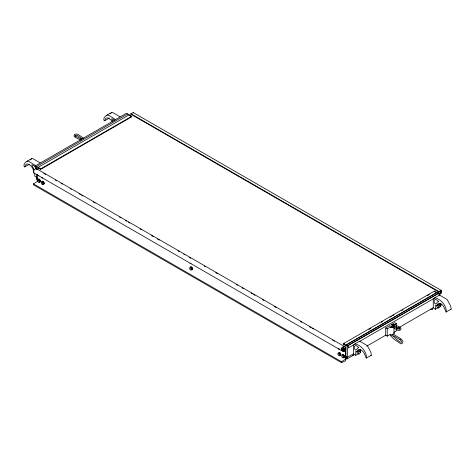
<?xml version="1.0" encoding="UTF-8"?>
<svg xmlns="http://www.w3.org/2000/svg" width="475" height="475" viewBox="0 0 475 475"><rect width="100%" height="100%" fill="white"/><g stroke="black" fill="none" stroke-linecap="round" stroke-linejoin="round"><path stroke-width="0.71" d="M37.911 167.889L40.571 169.427L131.718 116.802L131.718 116.322L126.368 113.329L35.221 165.953L35.156 166.773C35.536 167.568 35.53 165.615 36.308 166.897L36.415 169.397M36.231 166.784L35.785 166.381M342.036 348.181L344.114 346.786L344.114 346.305L36.082 168.465L33.749 169.997L33.749 172.9L341.774 350.734L345.367 349.03L345.313 359.29L341.519 361.724L33.487 183.884L33.487 184.846L341.519 362.686L345.444 360.804L345.942 358.981L346.608 358.595M81.118 139.953L81.391 139.24L81.053 138.979L75.246 135.921L75.656 136.224L75.204 135.678L75.436 135.238L75.092 135.63L76.006 135.286L77.698 135.618L82.294 138.872M353.43 344.892L353.43 353.988L355.757 355.33L355.757 351.298L356.731 351.862L357.378 350.615A6.003 3.467 60 0 1 359.961 349.535C363.903 350.651 364.83 354.932 366.183 358.091L371.402 355.211L370.827 352.218L367.329 345.574L359.67 341.163L355.015 343.853L354.546 344.725L354.279 344.268M433.259 298.799L433.259 307.895L435.593 309.237L435.593 305.205L436.567 305.769L437.214 304.528A6.003 3.467 60 0 1 439.791 303.442C443.739 304.558 444.665 308.839 446.019 311.998L451.238 309.118L450.662 306.126L447.165 299.482L439.506 295.07L434.851 297.76L434.382 298.632L434.114 298.175M399.564 329.098L399.796 328.658M359.379 341.679L359.67 341.163M439.215 295.587L439.506 295.07M37.43 180.506L38.772 179.33L39.722 179.877L40.197 181.106L39.722 181.777L38.855 182.281L37.905 181.735L37.43 180.506L38.297 180.007M38.855 182.281L40.197 181.106M41.646 181.99L41.171 182.667L41.646 183.896L42.596 184.442L43.938 183.261L43.462 182.038L42.512 181.492L41.646 181.99L42.596 182.542L43.077 183.766L42.596 184.442M42.038 182.168L42.512 181.492M190.036 267.645L189.561 268.322L190.036 269.545L190.986 270.091L192.322 268.915L191.847 267.692L190.897 267.14L190.036 267.645L190.986 268.191L191.461 269.42L190.986 270.091M190.422 267.817L190.897 267.14M339.797 348.739L339.322 349.416L338.372 348.864M337.891 353.976L339.233 352.8L340.183 353.347L340.658 354.576L340.183 355.253L339.322 355.751L338.372 355.205L337.891 353.976L339.233 352.8M339.322 355.751L340.658 354.576M342.113 351.025L343.063 351.577L344.405 350.396L343.93 349.173M344.405 350.396L343.063 351.577M342.113 355.46L341.638 356.137L342.113 357.366L343.063 357.912L344.405 356.737L343.93 355.508L342.974 354.962L342.113 355.46L343.063 356.012L343.538 357.236L343.063 357.912M342.499 355.638L342.974 354.962M394.036 325.654L393.959 334.079L392.463 334.833L389.577 334.798L387.232 336.152L385.694 335.261L385.694 327.964L389.72 325.642L390.349 326.895L392.38 326.99M366.54 358.15C366.706 351.761 361.332 345.325 355.015 343.853M446.375 312.057C446.542 305.668 441.168 299.232 434.851 297.76M40.149 162.836L32.49 158.407C29.806 159.879 22.052 162.533 24.326 166.862L24.89 166.695L26.006 164.374L26.998 163.952L28.215 164.089L30.548 165.502A6.003 3.467 60 0 1 33.131 169.563L33.778 171.552M119.985 116.743L112.326 112.314C109.636 113.792 101.888 116.44 104.162 120.769L104.726 120.603L105.842 118.281L106.827 117.859L108.051 117.996L110.384 119.409A6.003 3.467 60 0 1 112.266 121.873M81.053 138.979L80.613 140.125L74.712 137.02L73.969 136.117L74.403 134.55L75.893 133.992L78.179 134.437L83.653 138.314M35.221 165.953L38.012 167.449L129.194 114.79M38.012 167.449L40.571 168.946L131.718 116.322M38.315 179.431L38.736 179.01L39.407 179.146L40.5 180.69L40.5 181.509L39.918 182.026L39.241 181.889M41.895 181.688L42.477 181.165L43.825 181.949L44.24 183.671L43.825 184.092L43.148 183.956M190.279 267.336L190.861 266.819L192.209 267.597L192.624 269.319L192.209 269.741L191.538 269.604M342.356 355.157L342.938 354.641L344.286 355.419L344.707 357.141L344.286 357.562L343.615 357.426M391.519 326.307L396.857 330.018L399.095 330.457L400.544 329.917L401.096 328.362L400.336 327.447L394.428 324.372L393.609 325.132L393.882 325.5L394.387 325.031M30.133 159.867L31.635 158.668M109.968 113.78L111.471 112.575M439.844 295.177L439.63 294.078L438.389 293.301L347.302 345.954L343.282 343.71L343.282 344.191L345.942 345.729L345.942 358.405L346.608 358.019M438.389 293.301L434.429 291.092L343.282 343.71M37.905 179.829L38.855 180.381L39.722 179.877M42.596 182.542L43.462 182.038M43.077 183.766L43.938 183.261M190.986 268.191L191.847 267.692M191.461 269.42L192.322 268.915M338.372 353.305L339.322 353.851L340.183 353.347M343.063 356.012L343.93 355.508M343.538 357.236L344.405 356.737M24.682 166.933L29.337 164.243M104.518 120.84L109.173 118.15L108.817 118.079M36.516 166.588L127.698 113.923M438.668 294.209C441.418 294.637 442.367 288.414 438.918 292.054L130.886 114.214L130.886 113.733L133.226 112.563L441.251 290.403L441.251 293.307L439.749 294.358M36.652 169.355L39.223 167.871M129.806 115.567L131.735 114.457M33.487 183.884L37.288 181.45L37.495 174.355M343.282 344.191L344.565 343.455M368.956 329.371L370.88 328.261M381.152 322.329L382.434 321.587M390.135 317.14L391.424 316.397M392.706 315.661L393.989 314.919M401.69 310.472L402.972 309.73M427.363 295.646L429.293 294.536M345.806 345.088L436.947 292.469M345.842 345.177L436.988 292.553M344.114 346.305L341.774 347.837L341.774 350.734M130.886 113.733L438.918 291.573L441.251 290.403M345.836 345.634L341.982 347.86L342.036 349.808L345.444 348.032L345.942 348.513M437.065 292.962L440.277 291.11L440.277 292.837L438.348 293.948M347.302 345.954L438.484 293.419M341.982 349.588L345.836 347.362M345.592 358.108L346.774 358.791A0.938 0.54 60 0 0 347.439 358.405L347.385 357.396L346.287 357.04L345.942 356.315L346.192 356.933L347.439 357.307L347.546 346.59L348.294 347.023L348.472 347.837L354.89 344.132M360.026 341.169L434.483 298.181M385.694 327.964L387.232 328.854L389.577 327.501C391.269 327.845 395.111 327.744 394.036 324.924M394.624 324.585L396.382 323.57L396.382 330.867L394.036 332.221L394.096 333.889M356.731 351.862L360.804 349.511M436.567 305.769L440.64 303.418M347.439 357.307L353.857 353.602M366.694 346.192L385.949 335.071M396.863 328.771L433.449 307.652M439.838 304.956L441.512 303.994M347.106 358.88L353.341 355.282M439.856 305.912L441.512 304.956M355.757 355.33L358.667 353.649M435.593 309.237L438.502 307.557M399.986 328.801L399.006 329.169L397.242 328.825L391.851 325.072M438.104 307.093L437.38 307.367L436.905 306.987L436.905 306.132L438.104 304.635L438.746 304.695L439.001 305.348M106.816 115.265L107.671 115.003L108.722 115.342L115.33 119.427M26.98 161.357L27.835 161.09L28.892 161.435L35.494 165.52M37.816 178.737L36.468 177.893L36.415 178.838A0.938 0.54 60 0 0 37.08 179.989M392.38 334.287L392.926 334.157M33.749 172.9L34.087 172.882M437.243 307.622L437.588 307.61M450.674 309.308L451.03 309.367M370.838 355.401L371.195 355.46M42.311 181.266L42.982 181.402L44.074 182.946L43.658 184.187L42.982 184.051M39.407 181.794L40.084 181.931M190.695 266.914L191.372 267.051L192.458 268.595L192.042 269.836L191.372 269.699M343.615 351.09L344.286 351.227M343.449 351.185L344.12 351.322L344.707 350.799L344.286 349.077M342.772 354.736L343.449 354.872L344.541 356.416L344.12 357.657L343.449 357.521M339.874 355.264L340.545 355.401M339.708 355.359L340.379 355.496L340.961 354.979L340.545 353.258L339.197 352.48L338.782 353.721M37.662 178.808L36.415 177.739L36.415 174.26M393.882 325.5L399.677 328.51M130.12 115.882L131.718 116.802M435.492 292.184L436.555 292.802M430.754 308.946L431.929 309.623A0.938 0.54 60 0 0 432.594 309.237L432.428 308.109M396.382 323.57L394.844 322.685L390.818 325.007L391.151 325.203M347.338 346.037L348.632 346.898L348.472 347.837M43.783 173.393L45.707 174.503M55.337 180.061L56.62 180.803M61.109 183.398L62.391 184.134M70.092 188.581L71.381 189.323M79.082 193.77L80.364 194.513M81.647 195.249L82.929 195.991M93.195 201.922L95.125 203.033M119.51 217.111L120.793 217.853M125.281 220.447L126.564 221.184M128.493 222.3L129.776 223.036M140.042 228.968L141.324 229.71M151.596 235.636L153.52 236.746M157.368 238.973L159.297 240.083M177.905 250.824L179.188 251.566M183.683 254.161L184.965 254.903M189.454 257.498L190.742 258.234M204.214 266.018L205.497 266.76M215.769 272.686L217.692 273.796M236.301 284.543L237.583 285.285M242.078 287.874L243.36 288.616M251.061 293.063L252.344 293.805M253.626 294.548L254.915 295.284M262.616 299.731L263.898 300.473M274.164 306.399L276.088 307.515M285.718 313.072L287.001 313.809M300.473 321.593L301.762 322.335M309.463 326.776L310.745 327.518M312.027 328.261L313.31 329.003M332.559 340.118L334.489 341.228M37.905 175.394L38.855 175.946M41.646 177.555L42.596 178.107M190.036 263.209L190.986 263.756M37.08 177.49L34.752 176.148L34.752 173.458M394.303 334.845L400.799 338.657L402.622 340.658L403.049 341.709L402.325 343.366L400.817 343.87C397.26 340.979 391.934 338.895 390.022 334.501M393.401 335.671L400.182 339.696L399.914 339.494L401.523 341.258L401.458 342.356C398.555 342.315 394.873 336.799 391.543 335.237M357.544 353.459L357.069 353.079L357.544 351.298L358.91 350.787L359.165 351.441M353.263 353.816L353.43 354.95A0.938 0.54 60 0 1 352.765 355.33M114.873 120.442L111.851 118.607L111.779 119.397L112.949 121.143M392.991 325.369L393.157 326.545M133.226 112.563L133.38 112.866M344.12 349.178L344.541 350.9M343.063 349.677L343.538 350.9M339.322 353.851L339.797 355.074M38.855 180.381L39.33 181.604M34.295 169.949L31.944 165.49L32.015 164.7L34.657 166.107L35.916 168.316M440.248 303.192L440.248 306.553M438.918 291.573L438.918 292.054M434.429 291.092L434.429 291.573M387.232 328.854L387.232 336.152M360.412 349.285L360.412 352.646M341.519 361.724L341.519 362.686M340.795 355.074L340.795 354.255L339.708 352.711L339.031 352.575L338.616 353.816M40.571 168.946L40.571 169.427M40.333 181.604L40.333 180.785L39.241 179.241L38.57 179.105L38.148 180.346M36.082 168.465L36.082 168.946M358.667 347.451L355.728 350.099C354.113 349.647 353.697 346.15 355.27 345.663L355.852 345.402L358.667 347.451M438.502 301.358L435.563 304.006C433.948 303.561 433.532 300.058 435.106 299.571L435.688 299.309L438.502 301.358M360.365 352.135L359.468 353.881L358.744 354.154L358.269 353.774L358.744 351.987L360.109 351.476L360.365 352.135M440.2 306.043L439.304 307.788L438.573 308.061L438.098 307.681L438.573 305.9L439.945 305.383L440.2 306.043M393.193 324.401L392.023 324.668L391.982 324.217L393.193 324.401"/></g></svg>
